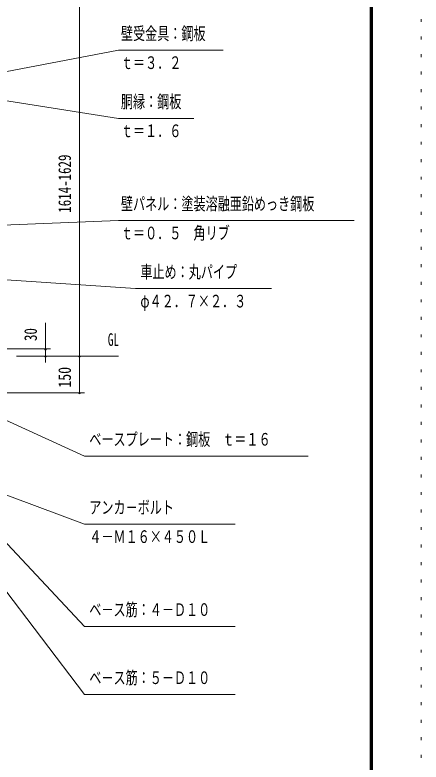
# Model space of a CAD drawing. Units: millimetres, scale not verified. Extents: x -26656 to 26658, y -10500 to 10500.
# Drawn here: x 22482 to 26658, y -3075 to 4602 of the extents above; entities that cross this region are included whole.
import ezdxf
from ezdxf.enums import TextEntityAlignment as Align

# ---------------------------------------------------------------- set-up
doc = ezdxf.new("R2010")
doc.units = ezdxf.units.MM
doc.header["$LTSCALE"] = 60
doc.linetypes.add('USER4', pattern=[3, 0.5, -2.5])
for name, color, linetype, lineweight in [('0-A_2-52DIM', 3, 'Continuous', 18), ('0-C_F-F1PAPER', 5, 'Continuous', 18), ('0-D_F-E_J_ADD', 5, 'USER4', 18)]:
    doc.layers.add(name, color=color, linetype=linetype, lineweight=lineweight)
doc.styles.add('ＭＳ ゴシック', font='')
doc.styles.get('ＭＳ ゴシック').set_extended_font_data('MS Gothic')

msp = doc.modelspace()

# ---------------------------------------------------------------- linework, layer by layer
at = {"layer": '0-A_2-52DIM'}
for p, q in [((23146.83, 719.93), (23146.83, 5152.53)), ((23546.84, 4239.93), (21621.13, 3875.22)), ((24621.84, 4239.93), (23546.84, 4239.93)), ((22796.83, 1032.16), (22796.83, 1439.93)), ((22121.83, 1169.93), (22846.83, 1169.93)), ((22806.83, 1169.93), (22786.83, 1169.93)), ((22496.83, 1094.93), (23546.84, 1094.93)), ((22806.83, 1094.93), (22786.83, 1094.93)), ((23156.84, 1094.93), (23136.84, 1094.93)), ((23196.83, 719.93), (22246.84, 719.93)), ((23156.84, 719.93), (23136.84, 719.93)), ((23196.83, -2380.07), (21672.96, -386.97)), ((23196.83, -2380.07), (24746.83, -2380.07))]:
    msp.add_line(p, q, dxfattribs=at)
for points in [[(21744.11, 3823.93), (23546.84, 3539.93), (24321.84, 3539.93)], [(25971.84, 2489.93), (23546.84, 2489.93), (21070.56, 2390.96)], [(21365.23, 1948.24), (23721.84, 1789.93), (25121.84, 1789.93)], [(21732.9, 737.95), (23196.83, 69.93), (25496.83, 69.93)], [(24746.83, -630.07), (23196.83, -630.07), (21704.53, -76.73)], [(24746.83, -1680.07), (23196.83, -1680.07), (22004.11, -411.39)]]:
    msp.add_lwpolyline(points, dxfattribs=at)
for centre in [(22796.83, 1169.93), (22796.83, 1094.93), (23146.84, 1094.93), (23146.84, 719.93)]:
    msp.add_arc(centre, 10, 180, 0, dxfattribs=at)
at = {"layer": '0-C_F-F1PAPER'}
for points in [[(26158.25, -10000), (26158.25, 10100), (-2541.75, 10100), (-2541.75, -10000)], [(26155.74, -9997.5), (26155.74, 10097.5), (-2539.25, 10097.5), (-2539.25, -9997.5)], [(26153.24, -9995), (-2536.75, -9995), (-2536.75, 10095), (26153.24, 10095)], [(26150.74, -9992.5), (26150.74, 10092.5), (-2534.25, 10092.5), (-2534.25, -9992.5)], [(26148.25, -9990), (-2531.75, -9990), (-2531.75, 10090), (26148.25, 10090)], [(26145.75, -9987.5), (26145.75, 10087.5), (-2529.25, 10087.5), (-2529.25, -9987.5)], [(26143.24, -9985), (-2526.75, -9985), (-2526.75, 10085), (26143.24, 10085)], [(26140.75, -9982.5), (26140.75, 10082.5), (-2524.25, 10082.5), (-2524.25, -9982.5)], [(26138.24, -9980), (26138.24, 10080), (-2521.75, 10080), (-2521.75, -9980)], [(26135.75, -9977.5), (26135.75, 10077.5), (-2519.25, 10077.5), (-2519.25, -9977.5)], [(26133.25, -9975), (-2516.75, -9975), (-2516.75, 10075), (26133.25, 10075)]]:
    msp.add_lwpolyline(points, close=True, dxfattribs=at)
at = {"layer": '0-D_F-E_J_ADD'}
msp.add_lwpolyline([(26658.25, -10500), (-3041.75, -10500), (-3041.75, 10500), (26658.25, 10500)], close=True, dxfattribs=at)

# ---------------------------------------------------------------- texts
at = {"layer": '0-A_2-52DIM', "color": 7, "style": 'ＭＳ ゴシック'}
for s, width, p in [('壁受金具：鋼板', 0.7, (23571.84, 4307.69)), ('ｔ＝３．２', 0.7, (23571.84, 4007.69)), ('胴縁：鋼板', 0.7, (23571.84, 3607.69)), ('ｔ＝１．６', 0.7, (23571.84, 3307.69)), ('壁パネル：塗装溶融亜鉛めっき鋼板', 0.7, (23571.84, 2557.69)), ('ｔ＝０．５\u3000角リブ', 0.7, (23571.84, 2257.69)), ('車止め：丸パイプ', 0.7, (23771.84, 1857.69)), ('φ４２．７×２．３', 0.7, (23771.84, 1557.69)), ('GL', 0.65, (23436.83, 1162.7)), ('GL', 0.65, (23436.84, 1162.7)), ('ベースプレート：鋼板\u3000ｔ＝１６', 0.7, (23246.83, 137.69)), ('アンカ－ボルト', 0.7, (23246.83, -562.3)), ('４－Ｍ１６×４５０Ｌ', 0.7, (23246.83, -862.31)), ('ベ－ス筋：４－Ｄ１０', 0.7, (23246.83, -1612.31)), ('ベ－ス筋：５－Ｄ１０', 0.7, (23246.83, -2312.3))]:
    msp.add_text(s, height=130.2, dxfattribs=dict(at, width=width)).set_placement(p, align=Align.BOTTOM_LEFT)
for s, width, p in [('1614-1629', 0.75, (23096.84, 2569.97)), ('30', 0.75, (22746.83, 1251.62)), ('150', 0.8, (23096.83, 772.94))]:
    msp.add_text(s, height=130.2, rotation=90, dxfattribs=dict(at, width=width)).set_placement(p, align=Align.BOTTOM_LEFT)

doc.saveas('drawing.dxf')
